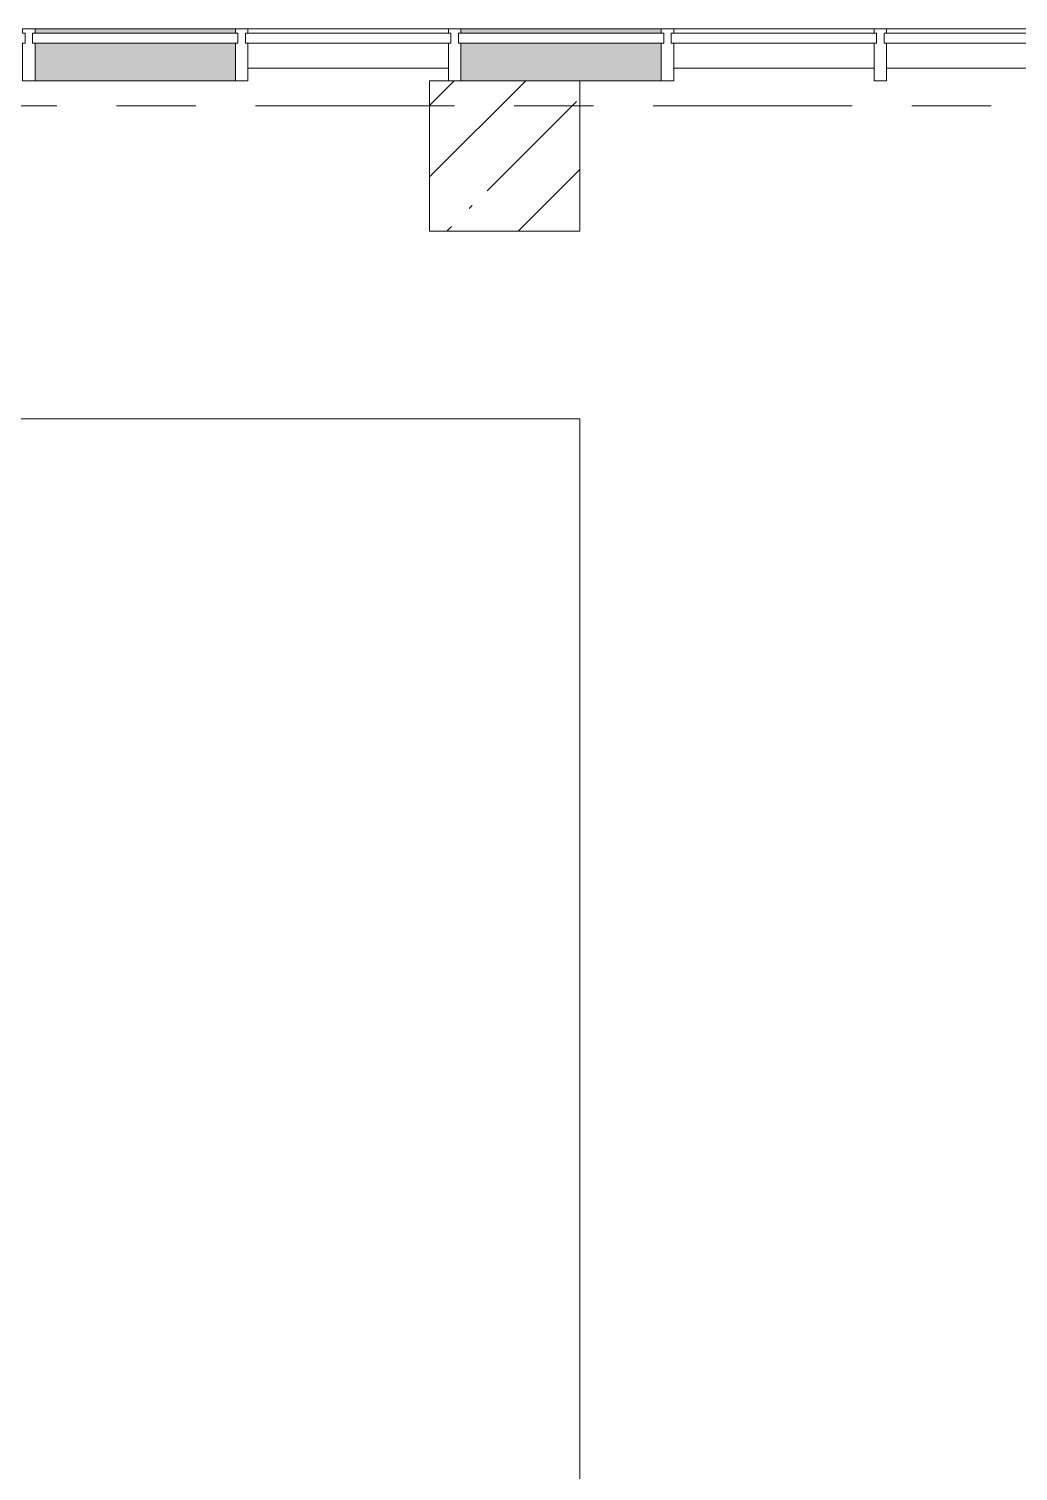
# Model space of a CAD drawing. Header units: millimetres. Extents: x 11693 to 241752, y -8553 to 29926.
# Drawn here: x 97250 to 101200, y 21550 to 27307 of the extents above; entities that cross this region are included whole.
import ezdxf

# ---------------------------------------------------------------- set-up
doc = ezdxf.new("R2010")
doc.units = ezdxf.units.MM
doc.linetypes.add('Осевая', pattern=[1587.5, 317.5, -238.125, 793.75, -238.125])
doc.layers.add('A-FLOR-1', color=7, linetype='Continuous', lineweight=5, true_color=0xaaaaaa)
doc.layers.add('A-GLAZ-CWMG-4', color=7, linetype='Continuous', lineweight=5, true_color=0x383e42)
for name, color, linetype, lineweight in [('A-GLAZ-CURT-2', 7, 'Continuous', 5), ('A-GLAZ-CWMG-2', 7, 'Continuous', 5), ('S-COLS', 7, 'Continuous', 5), ('Оси-2', 7, 'Осевая', 9)]:
    doc.layers.add(name, color=color, linetype=linetype, lineweight=lineweight)

# ---------------------------------------------------------------- blocks, each defined once
blk = doc.blocks.new('Системная панель - Стекло - 40мм-22856070-Общий план 2 этажа с размещением фрагментов 2_1-2_7')
at = {"layer": 'A-GLAZ-CURT-2'}
h = blk.add_hatch(dxfattribs=at)
h.set_pattern_fill('FP_71', color=256, style=0, pattern_type=2)
h.set_pattern_definition([(45, (-9285, -26790), (-1414.21, 1414.21), [1000, -3000]), (45, (-10285, -27290), (-1414.21, 1414.21), [3000, -1000]), (45, (-8285, -27790), (-1414.21, 1414.21), [1000, -3000])])
h.paths.add_polyline_path([(410, -40), (410, 0), (-410, 0), (-410, -40)])
for p, q in [((410, 0), (-410, 0)), ((-410, 0), (-410, -40)), ((-410, -40), (410, -40)), ((410, -40), (410, 0))]:
    blk.add_line(p, q, dxfattribs=at)
blk = doc.blocks.new('Системная панель - Стекло - 40мм-V61-Общий план 2 этажа с размещением фрагментов 2_1-2_7')
at = {"layer": 'A-GLAZ-CURT-2'}
for p, q in [((410, 0), (-410, 0)), ((-410, 0), (-410, -40)), ((-410, -40), (410, -40)), ((410, -40), (410, 0))]:
    blk.add_line(p, q, dxfattribs=at)
blk = doc.blocks.new('Системная панель - Стекло - 40мм-22856305-Общий план 2 этажа с размещением фрагментов 2_1-2_7')
at = {"layer": 'A-GLAZ-CURT-2'}
h = blk.add_hatch(dxfattribs=at)
h.set_pattern_fill('FP_72', color=256, style=0, pattern_type=2)
h.set_pattern_definition([(45, (-11835.1, -26790), (-1414.21, 1414.21), [1000, -3000]), (45, (-12835.1, -27290), (-1414.21, 1414.21), [3000, -1000]), (45, (-10835.1, -27790), (-1414.21, 1414.21), [1000, -3000])])
h.paths.add_polyline_path([(410.1, -40), (410.1, 0), (-410.1, 0), (-410.1, -40), (-70.8, -40)])
for p, q in [((410.1, 0), (-410.1, 0)), ((-410.1, 0), (-410.1, -40)), ((-410.1, -40), (410.1, -40)), ((410.1, -40), (410.1, 0))]:
    blk.add_line(p, q, dxfattribs=at)
blk = doc.blocks.new('Прямоугольный импост - Импост структурный с накладкой - 160мм-20149070-Общий план 2 этажа с размещением фрагментов 2_1-2_7')
at = {"layer": 'A-GLAZ-CWMG-2'}
for p, q in [((8385, 27307), (9185, 27307)), ((8385, 27150), (9185, 27150))]:
    blk.add_line(p, q, dxfattribs=at)
blk = doc.blocks.new('Прямоугольный импост - Импост структурный с накладкой - 160мм-22794460-Общий план 2 этажа с размещением фрагментов 2_1-2_7')
at = {"layer": 'A-GLAZ-CWMG-2'}
for p, q in [((10935, 27307), (11285, 27307)), ((10935, 27150), (11285, 27150))]:
    blk.add_line(p, q, dxfattribs=at)
blk = doc.blocks.new('Прямоугольный импост - Импост структурный с накладкой - 160мм-22794342-Общий план 2 этажа с размещением фрагментов 2_1-2_7')
at = {"layer": 'A-GLAZ-CWMG-2'}
for p, q in [((11285, 27307), (11735.3, 27307)), ((11285, 27150), (11735.3, 27150))]:
    blk.add_line(p, q, dxfattribs=at)
blk = doc.blocks.new('Прямоугольный импост - Импост структурный с накладкой - 190мм-22856065-Общий план 2 этажа с размещением фрагментов 2_1-2_7')
at = {"layer": 'A-GLAZ-CWMG-2'}
for p, q in [((-25, 40), (-25, 190)), ((-25, 190), (25, 190)), ((25, 190), (25, 40)), ((-15, 40), (-25, 40)), ((-25, -17), (-25, 0)), ((-25, 0), (-15, 0)), ((-15, 0), (-15, 40)), ((15, 40), (15, 0)), ((25, 40), (15, 40)), ((15, 0), (25, 0)), ((25, 0), (25, -17)), ((25, -17), (-25, -17))]:
    blk.add_line(p, q, dxfattribs=at)
blk = doc.blocks.new('Системная панель - Стекло - 40мм-V94-Общий план 2 этажа с размещением фрагментов 2_1-2_7')
at = {"layer": 'A-GLAZ-CURT-2'}
for p, q in [((410, 0), (-410, 0)), ((-410, 0), (-410, -40)), ((-410, -40), (410, -40)), ((410, -40), (410, 0))]:
    blk.add_line(p, q, dxfattribs=at)
blk = doc.blocks.new('Прямоугольный импост - Импост структурный с накладкой - 190мм-23186024-Общий план 2 этажа с размещением фрагментов 2_1-2_7')
at = {"layer": 'A-GLAZ-CWMG-4'}
for points in [[(9235, 27290), (10035, 27290), (10035, 27307), (9235, 27307)], [(10035, 27100), (10035, 27250), (9235, 27250), (9235, 27100), (9710, 27100)]]:
    blk.add_hatch(color=256, dxfattribs=at).paths.add_polyline_path(points)
at = {"layer": 'A-GLAZ-CWMG-2'}
for p, q in [((9235, 27307), (10035, 27307)), ((9710, 27100), (10035, 27100))]:
    blk.add_line(p, q, dxfattribs=at)
blk = doc.blocks.new('Прямоугольный импост - Импост структурный с накладкой - 190мм-V95-Общий план 2 этажа с размещением фрагментов 2_1-2_7')
at = {"layer": 'A-GLAZ-CWMG-2'}
for p, q in [((-25, 40), (-25, 190)), ((25, 190), (25, 40)), ((-15, 40), (-25, 40)), ((-25, -17), (-25, 0)), ((-25, 0), (-15, 0)), ((-15, 0), (-15, 40)), ((15, 40), (15, 0)), ((25, 40), (15, 40)), ((15, 0), (25, 0)), ((25, 0), (25, -17)), ((25, -17), (-25, -17))]:
    blk.add_line(p, q, dxfattribs=at)
blk = doc.blocks.new('Системная панель - Стекло - 40мм-V96-Общий план 2 этажа с размещением фрагментов 2_1-2_7')
at = {"layer": 'A-GLAZ-CURT-2'}
for p, q in [((410, 0), (-410, 0)), ((-410, 0), (-410, -40)), ((-410, -40), (410, -40)), ((410, -40), (410, 0))]:
    blk.add_line(p, q, dxfattribs=at)
blk = doc.blocks.new('Прямоугольный импост - Импост структурный с накладкой - 190мм-V97-Общий план 2 этажа с размещением фрагментов 2_1-2_7')
at = {"layer": 'A-GLAZ-CWMG-4'}
for points in [[(7535, 27290), (8335, 27290), (8335, 27307), (7535, 27307)], [(8335, 27100), (8335, 27250), (7535, 27250), (7535, 27100)]]:
    blk.add_hatch(color=256, dxfattribs=at).paths.add_polyline_path(points)
at = {"layer": 'A-GLAZ-CWMG-2'}
for p, q in [((7535, 27307), (8335, 27307)), ((7535, 27100), (8335, 27100))]:
    blk.add_line(p, q, dxfattribs=at)
blk = doc.blocks.new('BSC_Колонна _Прямоугольная - 600х600-V149-Общий план 2 этажа с размещением фрагментов 2_1-2_7')
at = {"layer": 'S-COLS'}
h = blk.add_hatch(dxfattribs=at)
h.set_pattern_fill('FP_145', color=256, style=0, pattern_type=2)
h.set_pattern_definition([(45, (-9410, -26800), (-285.123, 285.123), []), (45, (-9124.88, -26800), (-285.123, 285.123), [504.031, -100.806, 16.764, -84.042])])
h.paths.add_polyline_path([(300, -300), (300, 300), (-300, 300), (-300, -300), (-193.7, -300)])
for p, q in [((300, 300), (-300, 300)), ((-300, 300), (-300, -300)), ((300, -300), (300, 300)), ((-300, -300), (300, -300))]:
    blk.add_line(p, q, dxfattribs=at)

msp = doc.modelspace()

# ---------------------------------------------------------------- linework, layer by layer
at = {"layer": 'A-FLOR-1'}
for p, q in [((99449.8, 25750), (93800.9, 25750)), ((99449.8, 20770), (99449.8, 25750))]:
    msp.add_line(p, q, dxfattribs=at)
at = {"layer": 'Оси-2'}
msp.add_line((96012.2, 27000), (111099.8, 27000), dxfattribs=at)

# ---------------------------------------------------------------- block references
at = {"layer": 'A-GLAZ-CURT-2'}
for name, p in [('Системная панель - Стекло - 40мм-V96-Общий план 2 этажа с размещением фрагментов 2_1-2_7', (97674.8, 27290)), ('Системная панель - Стекло - 40мм-22856070-Общий план 2 этажа с размещением фрагментов 2_1-2_7', (98524.8, 27290)), ('Системная панель - Стекло - 40мм-V94-Общий план 2 этажа с размещением фрагментов 2_1-2_7', (99374.8, 27290)), ('Системная панель - Стекло - 40мм-V61-Общий план 2 этажа с размещением фрагментов 2_1-2_7', (100224.8, 27290)), ('Системная панель - Стекло - 40мм-22856305-Общий план 2 этажа с размещением фрагментов 2_1-2_7', (101074.9, 27290))]:
    msp.add_blockref(name, p, dxfattribs=at)
at = {"layer": 'A-GLAZ-CWMG-2', "extrusion": (0, 0, -1), "rotation": 180}
for name, p in [('Прямоугольный импост - Импост структурный с накладкой - 190мм-22856065-Общий план 2 этажа с размещением фрагментов 2_1-2_7', (-97249.8, 27290)), ('Прямоугольный импост - Импост структурный с накладкой - 190мм-22856065-Общий план 2 этажа с размещением фрагментов 2_1-2_7', (-98099.8, 27290)), ('Прямоугольный импост - Импост структурный с накладкой - 190мм-V95-Общий план 2 этажа с размещением фрагментов 2_1-2_7', (-98949.8, 27290)), ('Прямоугольный импост - Импост структурный с накладкой - 190мм-22856065-Общий план 2 этажа с размещением фрагментов 2_1-2_7', (-99799.8, 27290)), ('Прямоугольный импост - Импост структурный с накладкой - 190мм-22856065-Общий план 2 этажа с размещением фрагментов 2_1-2_7', (-100649.8, 27290))]:
    msp.add_blockref(name, p, dxfattribs=at)
at = {"layer": 'A-GLAZ-CWMG-2'}
for name, p in [('Прямоугольный импост - Импост структурный с накладкой - 190мм-V97-Общий план 2 этажа с размещением фрагментов 2_1-2_7', (89739.8, 0)), ('Прямоугольный импост - Импост структурный с накладкой - 160мм-20149070-Общий план 2 этажа с размещением фрагментов 2_1-2_7', (89739.8, 0)), ('Прямоугольный импост - Импост структурный с накладкой - 190мм-23186024-Общий план 2 этажа с размещением фрагментов 2_1-2_7', (89739.8, 0)), ('Прямоугольный импост - Импост структурный с накладкой - 160мм-20149070-Общий план 2 этажа с размещением фрагментов 2_1-2_7', (91439.8, 0)), ('Прямоугольный импост - Импост структурный с накладкой - 160мм-22794460-Общий план 2 этажа с размещением фрагментов 2_1-2_7', (89739.8, 0)), ('Прямоугольный импост - Импост структурный с накладкой - 160мм-22794342-Общий план 2 этажа с размещением фрагментов 2_1-2_7', (89739.8, 0))]:
    msp.add_blockref(name, p, dxfattribs=at)
at = {"layer": 'S-COLS'}
msp.add_blockref('BSC_Колонна _Прямоугольная - 600х600-V149-Общий план 2 этажа с размещением фрагментов 2_1-2_7', (99149.8, 26800), dxfattribs=at)

doc.saveas('drawing.dxf')
